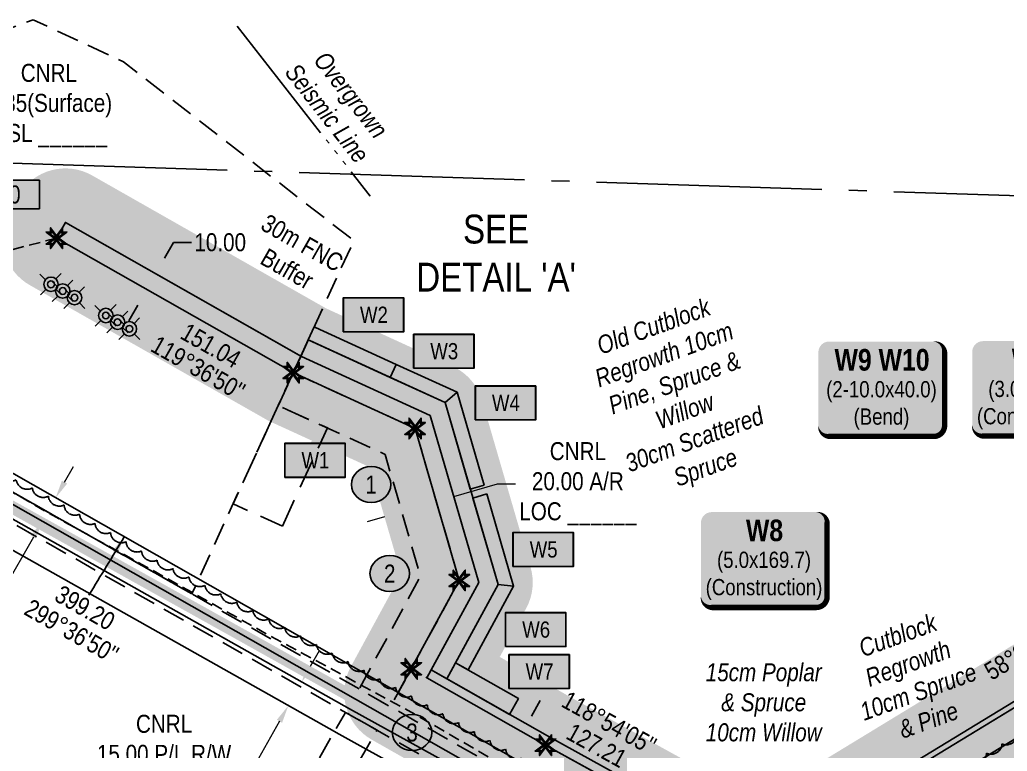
# Model space of a CAD drawing. Extents: x 351064 to 358960, y 6048061 to 6054858.
# Drawn here: x 354183 to 354730, y 6050250 to 6050656 of the extents above; entities that cross this region are included whole.
import ezdxf
from ezdxf.enums import TextEntityAlignment as Align

# ---------------------------------------------------------------- set-up
doc = ezdxf.new("R2010")
doc.units = 0
doc.header["$LTSCALE"] = 5
doc.header["$PDSIZE"] = 0.5
for name, pattern in [('0', [1, 1, 0]), ('foc-ACCESSROAD', [3.75, 2.5, -1.25]), ('foc-QUARTERLINE', [33, 25, -3, 2, -3]), ('foc-SEISMIC', [20.5, 15, -1, 0.5, -1, 0.5, -1, 0.5, -1]), ('foc-TIELINE', [1.875, 1.25, -0.625]), ('foc-TRAV', [1.875, 1.25, -0.625]), ('HIDDEN2', [4.762499999999999, 3.175, -1.5875]), ('UG_PIPE', [1.875, 1.25, -0.625])]:
    doc.linetypes.add(name, pattern=pattern)
doc.layers.get('Defpoints').update_dxf_attribs({"color": 9})
for name, color, linetype in [('AS-PIPE-UG', 44, 'UG_PIPE'), ('AS-ROADS', 254, 'Continuous'), ('AS-SEISMIC', 224, 'foc-SEISMIC'), ('C-AR', 13, 'foc-ACCESSROAD'), ('C-RW', 13, 'Continuous'), ('C-WS', 13, 'foc-ACCESSROAD'), ('C-WS-S', 8, 'Continuous'), ('CG-NOTES', 7, 'Continuous'), ('DETAIL-T', 7, 'Continuous'), ('F-AR', 190, 'foc-ACCESSROAD'), ('F-WS', 190, 'foc-ACCESSROAD'), ('L-BD', 7, 'Continuous'), ('L-BD1', 253, 'Continuous'), ('L-MON', 1, 'Continuous'), ('L-SECQ', 8, 'foc-QUARTERLINE'), ('L-TIE', 7, 'foc-TIELINE'), ('P-BUFFER-H 30m', 51, 'Continuous'), ('P-BUFFER-T', 40, 'Continuous'), ('P-ELEVATION', 7, 'Continuous'), ('P-PROPOSED', 10, 'Continuous'), ('P-PROPOSED-H', 21, 'Continuous'), ('P-TEMP-BLOCKS', 250, 'Continuous'), ('P-TEMP-BLUE', 146, 'Continuous'), ('P-TRAV', 4, 'foc-TRAV'), ('P-TXT', 4, 'Continuous'), ('T-BUSH', 110, '0'), ('T-BUSH-T', 110, 'Continuous'), ('T-EXISTING RTF', 220, 'HIDDEN2')]:
    doc.layers.add(name, color=color, linetype=linetype)
for name, color, linetype, lineweight in [('C-AR-T', 13, 'Continuous', 9), ('C-RW-T', 13, 'Continuous', 9), ('C-WS-T', 13, 'Continuous', 9)]:
    doc.layers.add(name, color=color, linetype=linetype, lineweight=lineweight)
doc.layers.add('P-EXISTINGDISPO', color=175, linetype='Continuous', plot=False)
doc.layers.add('P-TEMP-BLUE-H', color=7, linetype='Continuous', true_color=0x99e6ff)
doc.styles.add('80', font='ARIALN.TTF', dxfattribs={"height": 10})
doc.styles.add('80CG', font='ARIALN.TTF', dxfattribs={"height": 10})
doc.styles.add('80L', font='ARIALN.TTF', dxfattribs={"height": 10})
doc.styles.add('80LS', font='ARIALNI.TTF', dxfattribs={"height": 10})
doc.styles.add('BOLD', font='ARIALNB.TTF')
doc.styles.add('Legend', font='ARIALN.TTF')
doc.dimstyles.new('Compass 5 000', dxfattribs={"dimscale": 5, "dimtxt": 9, "dimasz": 2, "dimexe": 0.2, "dimexo": 0.0625, "dimgap": 0.5, "dimtad": 0, "dimtih": 1, "dimtoh": 1, "dimzin": 0, "dimdsep": 46, "dimtxsty": '80CG', "dimcen": 0.1, "dimse1": 1, "dimse2": 1, "dimclrd": 256, "dimclrt": 256, "dimaunit": 1, "dimadec": 4, "dimazin": 0, "dimtfac": 0.06, "dimtofl": 0, "dimtmove": 0, "dimatfit": 1, "dimfxl": 0.2, "dimtolj": 1, "dimtzin": 0, "dimlwd": -1, "dimarcsym": 0})

# ---------------------------------------------------------------- blocks, each defined once
blk = doc.blocks.new('*D437')
at = {"layer": 'C-RW-T', "transparency": 16777216}
for p, q in [((354343.7311472706, 6050297.509457929), (354348.6397590474, 6050306.22183593)), ((354326.5534059252, 6050267.020394499), (354311.6387912207, 6050240.548192794)), ((354311.6387912207, 6050240.548192794), (354301.6387912212, 6050240.548192794))]:
    blk.add_line(p, q, dxfattribs=at)
for points in [[(354342.2790842708, 6050298.327559892), (354345.1832102709, 6050296.691355967), (354338.8225354943, 6050288.797079928)], [(354325.1013429253, 6050267.838496462), (354328.0054689255, 6050266.202292537), (354331.4620177015, 6050275.7327725)]]:
    blk.add_solid(points, dxfattribs=at)
at = {"layer": 'Defpoints', "color": 0, "transparency": 16777216}
for p in [(354319.1072973646, 6050299.904776364), (354311.7467795713, 6050286.840468936), (354331.4620177015, 6050275.7327725)]:
    blk.add_point(p, dxfattribs=at)
at = {"layer": 'C-RW-T', "transparency": 16777216, "insert": (354262.5528430627, 6050240.548192794), "char_height": 10, "attachment_point": 5, "style": '80CG'}
blk.add_mtext('\\A1;CNRL \\P15.00 P/L R/W \\PPlan 182 1902\\PPLA 100060', dxfattribs=at)
blk = doc.blocks.new('WC2')
at = {"layer": 'L-MON'}
h = blk.add_hatch(color=255, dxfattribs=at)
h.dxf.hatch_style = 1
edge = h.paths.add_edge_path()
edge.add_arc((6.938893903907228e-17, -3.469446951953614e-14), 0.8999999999999999, 0, 360)
at = {"layer": 'L-MON', "color": 14, "flags": 128}
for points in [[(-0.6221317521915455, 0.5029434191984639), (-1.231742929986922, 1.12040031384455)], [(0.5200624085104745, 0.6078939802747209), (1.126191209577769, 1.206321004927269)], [(-1.178786742863963, -1.184577638598092), (-0.55880982246875, -0.572478455762733)], [(1.15915571353878, -1.184577638598092), (0.5567817565693918, -0.5744511080601574)]]:
    blk.add_lwpolyline(points, dxfattribs=at)
at = {"layer": 'L-MON', "color": 14}
for radius in [0.8, 0.3730220647719884]:
    blk.add_circle((6.938893903907228e-17, -3.469446951953614e-14), radius, dxfattribs=at)
blk = doc.blocks.new('*D443')
at = {"layer": 'C-AR-T', "transparency": 16777216}
for p, q in [((354423.1196868818, 6050391.673386398), (354447.3702744446, 6050398.727692978)), ((354447.3702744446, 6050398.727692978), (354457.3702744443, 6050398.727692978)), ((354384.7179602885, 6050380.502623961), (354375.1159638036, 6050377.709478154))]:
    blk.add_line(p, q, dxfattribs=at)
for points in [[(354422.6541625804, 6050393.273719145), (354423.5852111832, 6050390.07305365), (354413.5176903969, 6050388.880240589)], [(354384.2524359871, 6050382.102956709), (354385.1834845899, 6050378.902291213), (354394.3199567734, 6050383.29576977)]]:
    blk.add_solid(points, dxfattribs=at)
at = {"layer": 'Defpoints', "color": 0, "transparency": 16777216}
for p in [(354413.5176903969, 6050388.880240589), (354414.6971447954, 6050384.825630566), (354395.499411172, 6050379.241159745)]:
    blk.add_point(p, dxfattribs=at)
at = {"layer": 'C-AR-T', "transparency": 16777216, "insert": (354491.9746400653, 6050398.727692978), "char_height": 10, "attachment_point": 5, "style": '80CG'}
blk.add_mtext('\\A1;CNRL\\P20.00 A/R\\PLOC ______', dxfattribs=at)
blk = doc.blocks.new('*D448')
at = {"layer": 'C-RW-T', "transparency": 16777216}
for p, q in [((354207.3540613931, 6050399.645659644), (354212.2956764069, 6050408.339360872)), ((354190.0608248543, 6050369.221955791), (354174.0337128206, 6050341.025723753)), ((354174.0337128206, 6050341.025723753), (354164.0337128211, 6050341.025723753))]:
    blk.add_line(p, q, dxfattribs=at)
for points in [[(354205.9051111885, 6050400.469262145), (354208.8030115981, 6050398.822057141), (354202.4124463787, 6050390.951958416)], [(354188.6118746498, 6050370.045558292), (354191.5097750593, 6050368.398353288), (354195.0024398682, 6050377.915657019)]]:
    blk.add_solid(points, dxfattribs=at)
at = {"layer": 'Defpoints', "color": 0, "transparency": 16777216}
for p in [(354194.2149878941, 6050395.611502476), (354186.8049813835, 6050382.57520108), (354195.0024398682, 6050377.915657019)]:
    blk.add_point(p, dxfattribs=at)
at = {"layer": 'C-RW-T', "transparency": 16777216, "insert": (354124.9477646626, 6050341.025723752), "char_height": 10, "attachment_point": 5, "style": '80CG'}
blk.add_mtext('\\A1;CNRL \\P15.00 P/L R/W \\PPlan 062 8342 \\PPLA 050990', dxfattribs=at)
blk = doc.blocks.new('TEMP')
h = blk.add_hatch(color=255)
h.dxf.hatch_style = 1
h.paths.add_polyline_path([(-5.274161e-10, 0.2514284397220763), (-0.6656854269836912, 1.152061669657268), (-0.6656854269836914, 0.6656854303339061), (-1.152061663105632, 0.6656854303339061), (-0.2514284404497629, 5.273253e-10), (-1.152061661774314, -0.665685419564579), (-0.6656854224511335, -0.6656854195645793), (-0.6656854224511335, -1.152061655686338), (-5.273251e-10, -0.2514284436956587), (0.6656854183820542, -1.152061663420681), (0.6656854183820542, -0.6656854208922597), (1.152061656810019, -0.6656854053035205), (0.2514284429676993, 5.273253e-10), (1.152061671303363, 0.6656854258011663), (0.6656854287749412, 0.6656854258011663), (0.6656854131859291, 1.15206166422904)])
h.paths.add_polyline_path([(0.5656854229146121, 0.8485281473411305), (0.5656854319800914, 0.5656854258011663), (0.8485281444547581, 0.5656854258011663), (0.0831890339399251, 0), (0.8485281399220186, -0.5656854150320215), (0.5656854183820542, -0.5656854240973189), (0.5656854183820542, -0.8485281365719859), (0, -0.08318903609469999), (-0.5656854224511337, -0.8485281320390644), (-0.5656854224511337, -0.5656854195645792), (-0.8485281349258001, -0.5656854195645794), (-0.0831890328488955, 0), (-0.8485281394583584, 0.5656854303339058), (-0.5656854269836913, 0.5656854303339061), (-0.5656854269836913, 0.8485281428085727), (0, 0.0831890306941206)], flags=16)
h = blk.add_hatch(color=1)
h.dxf.hatch_style = 1
h.paths.add_polyline_path([(0, 0.0831890306941205), (-0.5656854269836911, 0.8485281428085727), (-0.5656854269836912, 0.5656854303339061), (-0.8485281394583578, 0.5656854303339061), (-0.0831890328488953, -1e-16), (-0.8485281349258001, -0.5656854195645793), (-0.5656854224511337, -0.5656854195645793), (-0.5656854224511337, -0.848528132039064), (0, -0.08318903609469999), (0.5656854183820542, -0.8485281365719856), (0.5656854183820542, -0.5656854240973191), (0.8485281399220184, -0.5656854150320213), (0.0831890339399251, -1e-16), (0.8485281444547581, 0.5656854258011663), (0.5656854319800914, 0.5656854258011663), (0.5656854229146121, 0.8485281473411308)])
at = {"color": 1}
for p, q in [((-0.0831890328488953, 0), (0.0831890339399252, 0)), ((0, 0.0831890306941205), (0, -0.08318903609469999))]:
    blk.add_line(p, q, dxfattribs=at)
at = {"color": 255, "flags": 128}
blk.add_lwpolyline([(-0.251428440449763, 5.27325e-10), (-1.152061663105632, 0.6656854303339061), (-0.6656854269836914, 0.6656854303339061), (-0.6656854269836914, 1.152061669657268), (-5.274159999999999e-10, 0.2514284397220763), (0.6656854131859291, 1.15206166422904), (0.6656854287749412, 0.6656854258011663), (1.152061671303363, 0.6656854258011663), (0.2514284429676991, 5.27325e-10), (1.152061656810019, -0.6656854053035204), (0.6656854183820542, -0.6656854208922596), (0.6656854183820542, -1.152061663420681), (-5.27325e-10, -0.2514284436956586), (-0.6656854224511335, -1.152061655686338), (-0.6656854224511335, -0.6656854195645793), (-1.152061661774314, -0.6656854195645793)], close=True, dxfattribs=at)
at = {"color": 1, "flags": 128}
blk.add_lwpolyline([(-0.0831890328488953, 0), (-0.8485281394583578, 0.5656854303339061), (-0.5656854269836913, 0.5656854303339061), (-0.5656854269836913, 0.8485281428085727), (0, 0.0831890306941205), (0.5656854229146121, 0.8485281473411305), (0.5656854319800914, 0.5656854258011663), (0.8485281444547581, 0.5656854258011663), (0.0831890339399252, 0), (0.8485281399220184, -0.5656854150320214), (0.5656854183820542, -0.5656854240973189), (0.5656854183820542, -0.8485281365719856), (0, -0.08318903609469999), (-0.5656854224511335, -0.848528132039064), (-0.5656854224511335, -0.5656854195645792), (-0.8485281349258001, -0.5656854195645792)], close=True, dxfattribs=at)
blk = doc.blocks.new('*U451')
at = {"true_color": 0x99e6ff}
h = blk.add_hatch(color=141, dxfattribs=at)
edge = h.paths.add_edge_path()
edge.add_line((-28.99999999999999, -34.14543087687343), (28.99999999999999, -34.14543087687343))
edge.add_arc((28.99999999999998, -28.14543087687344), 5.999999999999996, 270, 360.0000000000001)
edge.add_line((34.99999999999998, -28.14543087687343), (34.99999999999999, 12.5))
edge.add_arc((28.99999999999999, 12.5), 6, 0, 90)
edge.add_line((28.99999999999999, 18.5), (-28.99999999999999, 18.5))
edge.add_arc((-28.99999999999999, 12.5), 6, 90, 180)
edge.add_line((-34.99999999999999, 12.5), (-34.99999999999999, -28.14543087687343))
edge.add_arc((-28.99999999999999, -28.14543087687343), 6.000000000000004, 180, 270)
at = {"color": 250, "flags": 128}
blk.add_lwpolyline([(-28.99999999999999, -34.14543087687343, 3, 3, 0), (28.99999999999999, -34.14543087687343, 3, 3, 0.414213562373095), (34.99999999999998, -28.14543087687343, 3, 3, 0), (34.99999999999999, 12.5, 3, 0, 0.414213562373095), (28.99999999999999, 18.5, 0, 0, 0), (-28.99999999999999, 18.5, 0, 0, 0.414213562373095), (-34.99999999999999, 12.5, 0, 0, 0), (-34.99999999999999, -28.14543087687343, 0, 3, 0.414213562373095)], format="xyseb", close=True, dxfattribs=at)
at = {"flags": 128}
blk.add_lwpolyline([(-29.5883054927623, -22.2900907135329, 0, 7.5, 0), (-3.398394867633905e-15, 0, 0, 0, 0)], format="xyseb", dxfattribs=at)
at = {"color": 250}
for tag, p, height, style in [('TEMP_AREA_W1_001', (-9.212824010914055, 2.244292974654144), 12, 'BOLD'), ('ENTER_TEXT_001', (-30.65893587994544, -12.47010782646594), 9, '80')]:
    blk.add_attdef(tag, p, '', height=height, dxfattribs=dict(at, style=style))
blk = doc.blocks.new('Temp_Area5')
at = {"true_color": 0x99e6ff}
h = blk.add_hatch(color=141, dxfattribs=at)
h.dxf.hatch_style = 1
h.paths.add_polyline_path([(-16.82711371331243, -9.436567862801894), (16.33187767662457, -9.436567862801894), (16.33187767662457, 9.053714016554295), (-16.82711371331243, 9.053714016554295)])
at = {"color": 250}
for points in [[(-17.02711371331247, -9.636567862801712), (16.53187767662462, -9.636567862801712), (16.53187767662462, 9.253714016554113), (-17.02711371331247, 9.253714016554113)], [(-16.92711371331245, -9.536567862801803), (16.43187767662459, -9.536567862801803), (16.43187767662459, 9.153714016554204), (-16.92711371331245, 9.153714016554204)]]:
    blk.add_lwpolyline(points, close=True, dxfattribs=at)
at = {"color": 250, "style": '80L'}
blk.add_attdef('TEMPORARY', text='', height=9, dxfattribs=at).set_placement((0.001048257894581184, -0.1484938545327168), align=Align.MIDDLE_CENTER)
blk = doc.blocks.new('*D461')
at = {"layer": 'Defpoints', "color": 0, "transparency": 16777216}
for p in [(354367.539792798, 6050314.339088786), (354360.1299471301, 6050301.303240411), (354461.2514649942, 6050261.071437289)]:
    blk.add_point(p, dxfattribs=at)
at = {"layer": 'P-TXT', "transparency": 16777216}
for p, q in [((354466.1931287297, 6050269.765110823), (354471.1347924648, 6050278.458784358)), ((354448.8999555907, 6050239.341915378), (354434.2472641836, 6050213.564014995)), ((354434.2472641836, 6050213.564014995), (354424.2472641831, 6050213.564014995))]:
    blk.add_line(p, q, dxfattribs=at)
for points in [[(354464.7441831408, 6050270.588721446), (354467.6420743186, 6050268.941500201), (354461.2514649942, 6050261.071437289)], [(354447.4510100018, 6050240.165526001), (354450.3489011796, 6050238.518304756), (354453.8416193263, 6050248.035588913)]]:
    blk.add_solid(points, dxfattribs=at)
at = {"layer": 'P-TXT', "transparency": 16777216, "insert": (354408.309337853, 6050213.564014995), "char_height": 10, "attachment_point": 5, "style": '80CG'}
blk.add_mtext('\\A1;15.00', dxfattribs=at)
blk = doc.blocks.new('*D525')
at = {"layer": 'Defpoints', "color": 0, "transparency": 16777216}
for p in [(354257.8541304586, 6050515.25443866), (354259.2629579473, 6050514.453659343), (354254.3230324043, 6050505.762746949)]:
    blk.add_point(p, dxfattribs=at)
at = {"layer": 'P-TXT', "transparency": 16777216}
for p, q in [((354262.7956666457, 6050523.948184694), (354267.7372028334, 6050532.641930728)), ((354267.7372028334, 6050532.641930728), (354277.7372028329, 6050532.641930728)), ((354247.9726687279, 6050497.869780232), (354243.0311325402, 6050489.176034198))]:
    blk.add_line(p, q, dxfattribs=at)
for points in [[(354261.3467089734, 6050524.771774059), (354264.2446243181, 6050523.12459533), (354257.8541304586, 6050515.25443866)], [(354246.5237110555, 6050498.693369597), (354249.4216264002, 6050497.046190868), (354252.9142049155, 6050506.563526266)]]:
    blk.add_solid(points, dxfattribs=at)
at = {"layer": 'P-TXT', "transparency": 16777216, "insert": (354293.6751291635, 6050532.641930729), "char_height": 10, "attachment_point": 5, "style": '80CG'}
blk.add_mtext('\\A1;10.00', dxfattribs=at)
blk = doc.blocks.new('*U543')
h = blk.add_hatch(color=111)
h.dxf.hatch_style = 1
h.paths.add_polyline_path([(-26.5, 8), (26.50000000000001, 7.999999999999999), (26.50000000000001, -8.000000000000004), (-26.5, -8)])
for p, q in [((-26.5, -8), (-26.5, 8)), ((-26.5, 8), (26.50000000000001, 7.999999999999999)), ((26.50000000000001, -8.000000000000004), (26.50000000000001, 7.999999999999999)), ((-26.5, -8), (26.50000000000001, -8.000000000000004))]:
    blk.add_line(p, q)
at = {"layer": 'P-ELEVATION', "color": 7, "flags": 128}
blk.add_lwpolyline([(0, 0, 10, 0, 0), (38.47550192620111, -19.88368608538258, 0, 0, 0)], format="xyseb", dxfattribs=at)
at = {"layer": 'P-ELEVATION', "style": 'Legend'}
blk.add_attdef('STATION', text='', height=10, dxfattribs=at).set_placement((0, 0), align=Align.MIDDLE_CENTER)
blk = doc.blocks.new('*U569')
at = {"layer": 'P-ELEVATION'}
h = blk.add_hatch(color=111, dxfattribs=at)
h.dxf.hatch_style = 1
edge = h.paths.add_edge_path()
edge.add_ellipse((0, 0), major_axis=(-10.94338366431845, 0), ratio=0.9137941524069553, start_angle=0, end_angle=360)
at = {"layer": 'P-ELEVATION', "color": 7, "flags": 128}
blk.add_lwpolyline([(0, 0, 5, 0, 0), (20.37206179331429, 25.88091763938866, 0, 0, 0)], format="xyseb", dxfattribs=at)
at = {"layer": 'P-ELEVATION', "color": 7}
blk.add_ellipse((0, 0), major_axis=(-10.94338366431845, 0), ratio=0.9137941524069553, dxfattribs=at)
at = {"layer": 'P-ELEVATION', "style": '80'}
blk.add_attdef('BEND', text='', height=10, dxfattribs=at).set_placement((0, 0), align=Align.MIDDLE_CENTER)
blk = doc.blocks.new('*U568')
at = {"layer": 'P-ELEVATION'}
h = blk.add_hatch(color=111, dxfattribs=at)
h.dxf.hatch_style = 1
edge = h.paths.add_edge_path()
edge.add_ellipse((0, 0), major_axis=(-10.94338366431845, 0), ratio=0.9137941524069553, start_angle=0, end_angle=360)
at = {"layer": 'P-ELEVATION', "color": 7, "flags": 128}
blk.add_lwpolyline([(0, 0, 5, 0, 0), (34.00159910772368, -3.547560704023624, 0, 0, 0)], format="xyseb", dxfattribs=at)
at = {"layer": 'P-ELEVATION', "color": 7}
blk.add_ellipse((0, 0), major_axis=(-10.94338366431845, 0), ratio=0.9137941524069553, dxfattribs=at)
at = {"layer": 'P-ELEVATION', "style": '80'}
blk.add_attdef('BEND', text='', height=10, dxfattribs=at).set_placement((0, 0), align=Align.MIDDLE_CENTER)
blk = doc.blocks.new('*U567')
at = {"layer": 'P-ELEVATION'}
h = blk.add_hatch(color=111, dxfattribs=at)
h.dxf.hatch_style = 1
edge = h.paths.add_edge_path()
edge.add_ellipse((0, 0), major_axis=(-10.94338366431845, 0), ratio=0.9137941524069553, start_angle=0, end_angle=360)
at = {"layer": 'P-ELEVATION', "color": 7, "flags": 128}
blk.add_lwpolyline([(0, 0, 5, 0, 0), (0.3243820609352507, 26.26604559171102, 0, 0, 0)], format="xyseb", dxfattribs=at)
at = {"layer": 'P-ELEVATION', "color": 7}
blk.add_ellipse((0, 0), major_axis=(-10.94338366431845, 0), ratio=0.9137941524069553, dxfattribs=at)
at = {"layer": 'P-ELEVATION', "style": '80'}
blk.add_attdef('BEND', text='', height=10, dxfattribs=at).set_placement((0, 0), align=Align.MIDDLE_CENTER)
blk = doc.blocks.new('*U533')
at = {"true_color": 0x99e6ff}
h = blk.add_hatch(color=141, dxfattribs=at)
edge = h.paths.add_edge_path()
edge.add_line((-28.99999999999998, -34.42587839346379), (28.99999999999998, -34.42587839346379))
edge.add_arc((28.99999999999997, -28.42587839346379), 6, 270, 360)
edge.add_line((34.99999999999997, -28.42587839346379), (34.99999999999998, 12.5))
edge.add_arc((28.99999999999998, 12.5), 6, 0, 90)
edge.add_line((28.99999999999998, 18.5), (-28.99999999999998, 18.5))
edge.add_arc((-28.99999999999998, 12.5), 6, 90, 180)
edge.add_line((-34.99999999999998, 12.5), (-34.99999999999999, -28.42587839346379))
edge.add_arc((-28.99999999999999, -28.42587839346379), 6, 180, 270)
at = {"color": 250, "flags": 128}
blk.add_lwpolyline([(-28.99999999999998, -34.42587839346379, 3, 3, 0), (28.99999999999998, -34.42587839346379, 3, 3, 0.414213562373095), (34.99999999999997, -28.42587839346379, 3, 3, 0), (34.99999999999998, 12.5, 3, 0, 0.414213562373095), (28.99999999999998, 18.5, 0, 0, 0), (-28.99999999999998, 18.5, 0, 0, 0.414213562373095), (-34.99999999999998, 12.5, 0, 0, 0), (-34.99999999999999, -28.42587839346379, 0, 3, 0.414213562373095)], format="xyseb", close=True, dxfattribs=at)
at = {"flags": 128}
blk.add_lwpolyline([(24.09733082989204, -20.71694231766674, 0, 7.499999999999997, 0), (-3.398394867633905e-15, 3.944304526105059e-31, 0, 0, 0)], format="xyseb", dxfattribs=at)
at = {"color": 250}
for tag, p, height, style in [('TEMP_AREA_W1_001', (-9.212824010914055, 2.244292974654144), 12, 'BOLD'), ('ENTER_TEXT_001', (-30.65893587994544, -12.47010782646594), 9, '80')]:
    blk.add_attdef(tag, p, '', height=height, dxfattribs=dict(at, style=style))

msp = doc.modelspace()

# ---------------------------------------------------------------- hatches: boundary and pattern name
at = {"layer": 'P-BUFFER-H 30m'}
h = msp.add_hatch(color=256, dxfattribs=at)
h.dxf.hatch_style = 1
edge = h.paths.add_edge_path()
edge.add_line((354366.0784674435, 6050297.259730619), (354393.9907979781, 6050348.637061934))
edge.add_line((354393.9907979781, 6050348.637061934), (354376.7587885985, 6050407.875535362))
edge.add_line((354376.7587885985, 6050407.875535362), (354321.6844185235, 6050433.109289045))
edge.add_arc((354334.1764402683, 6050460.373969426), 29.99022179975869, 240.3860455423326, 245.3838860481364, ccw=False)
edge.add_line((354319.3566636466, 6050434.301232238), (354188.0856694842, 6050508.915830519))
edge.add_arc((354202.9054461118, 6050534.988567704), 29.99022180018702, 150.3860455290053, 240.386045530027, ccw=False)
edge.add_line((354176.8327089266, 6050549.808344333), (354181.7726344693, 6050558.499256727))
edge.add_arc((354207.8453716546, 6050543.679480099), 29.99022180047465, 60.3860455313897, 150.3860455290603, ccw=False)
edge.add_line((354222.6651482819, 6050569.752217285), (354352.4189850985, 6050495.999973149))
edge.add_line((354352.4189850985, 6050495.999973149), (354422.5369116315, 6050463.873623191))
edge.add_arc((354410.0448898815, 6050436.608942812), 29.9902217993765, 16.21930099486309, 65.38388603691533, ccw=False)
edge.add_line((354438.8414903149, 6050444.985649031), (354465.7788126495, 6050352.383224189))
edge.add_arc((354436.9822122158, 6050344.00651797), 29.99022180021363, -28.51439502806369, 16.219300996416223, ccw=False)
edge.add_line((354463.3345362363, 6050329.68979969), (354448.6792766541, 6050302.714333558))
edge.add_line((354448.6792766541, 6050302.714333558), (354488.7062264596, 6050279.962187931))
edge.add_line((354488.7062264596, 6050279.962187931), (354591.7150268982, 6050223.094007874))
edge.add_line((354591.7150268982, 6050223.094007874), (354953.3599339997, 6050443.304880449))
edge.add_arc((354968.9573506859, 6050417.689767796), 29.99022179825414, 115.94614873197861, 121.3378463431929, ccw=False)
edge.add_line((354955.8358431152, 6050444.657145172), (354992.2438965922, 6050462.372199279))
edge.add_line((354992.2438965922, 6050462.372199279), (355014.3509977455, 6050475.797816345))
edge.add_line((355014.3509977455, 6050475.797816345), (354989.6691888587, 6050525.979319138))
edge.add_arc((355016.5804076283, 6050539.215621791), 29.99022179977544, 117.891699999877, 206.1902999987589, ccw=False)
edge.add_line((355002.5509283378, 6050565.721981677), (355078.9353084548, 6050606.151262935))
edge.add_arc((355092.9647877456, 6050579.644903049), 29.9902217996899, 27.891700001357094, 117.89170000027019, ccw=False)
edge.add_line((355119.4711476318, 6050593.67438234), (355124.1476407295, 6050584.838929043))
edge.add_arc((355097.6412808437, 6050570.809449751), 29.99022179988341, -62.108300001990415, 27.891700003345818, ccw=False)
edge.add_line((355111.6707601331, 6050544.303089865), (355074.0136713164, 6050524.371671521))
edge.add_line((355074.0136713164, 6050524.371671521), (355099.7968287008, 6050471.950976172))
edge.add_arc((355072.885609931, 6050458.714673518), 29.99022180023872, -58.729738381030415, 26.190300000306422, ccw=False)
edge.add_line((355088.4528008027, 6050433.081180351), (355029.3741256183, 6050397.202768968))
edge.add_arc((355013.8069347504, 6050422.836262138), 29.99022179931337, 295.94614872792164, 301.2702616108492, ccw=False)
edge.add_line((355026.9284423197, 6050395.868884759), (354990.5442986268, 6050378.165464425))
edge.add_line((354990.5442986268, 6050378.165464425), (354618.6228891142, 6050151.697079251))
edge.add_arc((354603.0254724261, 6050177.312191905), 29.99022180004861, 270.0459658272772, 301.3378463454019, ccw=False)
edge.add_line((354603.0495322298, 6050147.321979756), (354581.6200598025, 6050147.304787851))
edge.add_arc((354581.5960000009, 6050177.295), 29.99022180003485, 241.09818087926982, 270.04596582327383, ccw=False)
edge.add_line((354567.1014205434, 6050151.040084842), (354452.3064205434, 6050214.415084861))
edge.add_arc((354466.8010000393, 6050240.670000026), 29.99022182431885, 240.38552595825, 241.0981808210357, ccw=False)
edge.add_line((354451.9809869666, 6050214.59739721), (354377.6107784309, 6050256.870409529))
edge.add_arc((354392.4307914642, 6050282.943012339), 29.99022179998624, 151.4856049720956, 240.3855260184256, ccw=False)
at = {"layer": 'P-PROPOSED-H'}
h = msp.add_hatch(color=256, dxfattribs=at)
h.dxf.hatch_style = 1
h.paths.add_polyline_path([(354392.4307914643, 6050282.943012339), (354426.2343586564, 6050345.164153963), (354401.7233645606, 6050429.425590949), (354334.1764402741, 6050460.373969424), (354202.9054461117, 6050534.988567704), (354207.8453716544, 6050543.6794801), (354338.7370764803, 6050469.280470354), (354410.0448898812, 6050436.608942812), (354436.9822122158, 6050344.006517971), (354408.2825885818, 6050291.18004151), (354474.048289728, 6050253.7974576), (354585.4937494534, 6050192.271641911), (354598.8052524698, 6050192.298742142), (354968.9573506866, 6050417.689767795), (355006.6192553615, 6050436.014907848), (355053.3740725355, 6050464.409054461), (355016.5804076284, 6050539.215621791), (355092.9647877454, 6050579.644903048), (355097.641280843, 6050570.809449752), (355034.2534798963, 6050537.259092614), (355072.885609931, 6050458.714673519), (355013.8069347466, 6050422.836262137), (354976.153, 6050404.515000005), (354603.0254724273, 6050177.312191905), (354581.596, 6050177.295), (354466.801, 6050240.67000002)])
at = {"layer": 'P-TEMP-BLUE-H'}
h = msp.add_hatch(color=256, dxfattribs=at)
h.dxf.hatch_style = 1
h.paths.add_polyline_path([(354387.9302704372, 6050457.695468964), (354342.5050301697, 6050478.550159377), (354345.8491713892, 6050485.848363131), (354346.5339988166, 6050485.459106361), (354391.2614762375, 6050464.966050399)])
h = msp.add_hatch(color=256, dxfattribs=at)
h.dxf.hatch_style = 1
h.paths.add_polyline_path([(354410.6691484293, 6050295.572905652), (354436.9822122158, 6050344.006517971), (354410.0448898812, 6050436.608942812), (354338.7370764803, 6050469.280470354), (354338.3566167984, 6050469.496724117), (354342.5050301697, 6050478.550159377), (354343.2977126865, 6050478.186971286), (354418.3664152019, 6050443.792294675), (354447.7300657753, 6050342.848881979), (354419.3615914254, 6050290.631941382)])
h = msp.add_hatch(color=256, dxfattribs=at)
h.dxf.hatch_style = 1
h.paths.add_polyline_path([(354391.2614762375, 6050464.966050399), (354425.0236354581, 6050449.538976164), (354418.3664152019, 6050443.792294675), (354387.9302704372, 6050457.695468964)])
h = msp.add_hatch(color=256, dxfattribs=at)
h.dxf.hatch_style = 1
h.paths.add_polyline_path([(354440.0066856818, 6050398.031748942), (354425.0236354581, 6050449.538976164), (354418.3664152017, 6050443.792294675), (354432.3275922328, 6050395.797960619)])
h = msp.add_hatch(color=256, dxfattribs=at)
h.dxf.hatch_style = 1
h.paths.add_polyline_path([(354625.6903658304, 6050212.180741613), (354954.1847979404, 6050412.2052818), (354955.7885322655, 6050409.671081679), (354627.2501074992, 6050209.619230347)])
h = msp.add_hatch(color=256, dxfattribs=at)
h.dxf.hatch_style = 1
h.paths.add_polyline_path([(354441.4479821932, 6050393.07700436), (354456.3283486229, 6050341.922773186), (354447.7300657753, 6050342.848881979), (354433.7688887442, 6050390.843216036)])
h = msp.add_hatch(color=256, dxfattribs=at)
h.dxf.hatch_style = 1
h.paths.add_polyline_path([(354424.1347111201, 6050299.417669668), (354447.7300657753, 6050342.848881979), (354456.3283486221, 6050341.922773186), (354431.0886655166, 6050295.464898251)])
h = msp.add_hatch(color=256, dxfattribs=at)
h.dxf.hatch_style = 1
h.paths.add_polyline_path([(354454.1249510997, 6050270.871729182), (354459.0650041495, 6050279.5625691), (354424.1347111201, 6050299.417669668), (354419.3615914253, 6050290.631941382)])
h = msp.add_hatch(color=256, dxfattribs=at)
h.dxf.hatch_style = 1
h.paths.add_polyline_path([(354410.6691484293, 6050295.572905652), (354476.4912791833, 6050258.158245986), (354558.7122905999, 6050212.766403137), (354556.2956005493, 6050208.391095607), (354474.048289728, 6050253.7974576), (354408.2825885819, 6050291.18004151)])

# ---------------------------------------------------------------- linework, layer by layer
at = {"layer": 'AS-PIPE-UG', "flags": 128}
msp.add_lwpolyline([(354092.9489999994, 6050442.316000009), (354157.2779999994, 6050406.569000009), (354196.629, 6050383.517), (354252.629, 6050352.691), (354321.91, 6050314.057), (354397.968, 6050273.003), (354458.205, 6050238.12), (354513.593, 6050205.91), (354561.103, 6050179.173), (354590.763, 6050163.081), (354599.329, 6050162.086000009), (354605.3609999994, 6050161.814), (354610.359, 6050163.25), (354616.799, 6050166.575000009), (355068.689, 6050437.083000035), (355092.502, 6050452.114000042), (355101.3089999978, 6050457.607000035), (355108.1199999974, 6050462.037000035), (355108.619, 6050466.353000036), (355106.9959999978, 6050470.816000006), (355105.5969999978, 6050478.010000006), (355102.3749999978, 6050492.906000036), (355098.257, 6050506.650000042), (355093.874, 6050523.220000035), (355090.8599999978, 6050534.539), (355089.502, 6050539.047000042), (355088.4929999978, 6050541.994000006), (355087.8689999978, 6050545.345000042), (355092.0239999978, 6050548.439000007)], dxfattribs=at)
at = {"layer": 'AS-ROADS', "const_width": 6.997718420000016, "flags": 128}
msp.add_lwpolyline([(354031.3749999987, 6050469.946), (354087.3229999994, 6050436.997), (354134.121, 6050410.32300002), (354209.966, 6050368.154000009), (354306.074, 6050314.584), (354399.312, 6050262.421000009), (354473.729, 6050220.356), (354651.3615757732, 6050120.849973085)], dxfattribs=at)
at = {"layer": 'AS-SEISMIC', "flags": 128}
msp.add_lwpolyline([(354303.1243040246, 6050652.520037667), (354376.904, 6050558.326000021)], dxfattribs=at)
at = {"layer": 'C-AR', "flags": 128}
msp.add_lwpolyline([(354334.1764402741, 6050460.373969424), (354401.7233645606, 6050429.425590949), (354426.2343586564, 6050345.164153963), (354388.1349841962, 6050275.035857722), (354370.7500446964, 6050284.917687775), (354404.7386515375, 6050347.47942593), (354385.0803139187, 6050415.058887226), (354325.8478503784, 6050442.197779486)], close=True, dxfattribs=at)
at = {"layer": 'C-RW', "flags": 128}
for points in [[(354568.4839753731, 6050144.576641137), (354984.7644381747, 6050398.181301367), (355079.548309776, 6050455.743437415), (355089.6778005169, 6050461.895065469), (355089.4311467186, 6050473.744234322), (355087.9876928034, 6050543.087294461), (355120.2438490474, 6050560.159703252), (355117.438, 6050565.461), (355081.914, 6050546.659), (355083.365, 6050475.252), (355075.063, 6050460.037), (354981.651, 6050403.308000006), (354976.153, 6050404.515000005), (354573.1636237548, 6050159.128875557), (354365.3398607021, 6050273.861563616), (354094.2680260786, 6050426.624890164), (354014.1104306761, 6050471.750972345), (354007.8262803852, 6050475.288661947), (353984.5076982611, 6050489.781345625), (353906.05674192, 6050538.537935411)], [(353906.3313314321, 6050547.097989496), (354020.9751553418, 6050476.82980305), (354112.4485610718, 6050424.840376006), (354459.3909934827, 6050227.633698596), (354577.7347171793, 6050162.265561729), (354626.5042337701, 6050162.364849198), (354992.5659604896, 6050385.375458932), (355104.8495566149, 6050453.565140349), (355103.1719248117, 6050534.158030619), (355127.2584716658, 6050546.906461368), (355120.2438490474, 6050560.159703252), (355087.9876928034, 6050543.087294461), (355089.6778005169, 6050461.895065469), (354984.7644381747, 6050398.181301367), (354622.2822377207, 6050177.351395805), (354581.586453077, 6050177.268545264), (354466.8010000004, 6050240.670000021), (354119.858, 6050437.877), (354028.6, 6050489.744), (353906.8846300313, 6050564.346521256)], [(353905.501255598, 6050521.22120357), (353983.9517222334, 6050472.465445566), (354000.1841676125, 6050462.37767566), (354013.5681984291, 6050454.842730062), (354086.9105360896, 6050413.553702506), (354357.0749809931, 6050261.301768801), (354358.0328975277, 6050260.76170782), (354374.5811229037, 6050251.62492827), (354568.4839753731, 6050144.576641137)]]:
    msp.add_lwpolyline(points, dxfattribs=at)
at = {"layer": 'C-WS', "flags": 128}
msp.add_lwpolyline([(354151.135150821, 6050641.570870635), (354189.945150821, 6050656.110870651), (354240.045150821, 6050632.75087065), (354367.7322847149, 6050533.605742169), (354277.9500856748, 6050337.666414582), (354115.4123366431, 6050430.055025592), (354068.9580769247, 6050456.457566632)], close=True, dxfattribs=at)
at = {"layer": 'F-AR', "flags": 128}
for points in [[(355476.0523324559, 6049649.611207088), (355333.003471719, 6049733.74534221), (355192.3206774797, 6049816.499086723), (355182.020723652, 6049822.425362942), (355079.1068518014, 6049881.561065926), (354893.1229829633, 6049991.402306294), (354882.5285726831, 6049997.65931758), (354796.0296857163, 6050046.762588935), (354620.1572846064, 6050146.602094037), (354601.6605614495, 6050157.055445265), (354600.4118193976, 6050157.731246979), (354596.1560061842, 6050159.877617576), (354594.6510977516, 6050160.636330653), (354586.0023452768, 6050164.997470785), (354576.9424878901, 6050169.565873739), (354462.3549960901, 6050232.848219158), (354115.4123366431, 6050430.055025592), (354024.0250932052, 6050481.99548183), (353906.5526508723, 6050553.99740221)], [(353905.9993522732, 6050536.748870439), (354016.400248547, 6050469.081284881), (354108.002897715, 6050417.018401598), (354454.944989572, 6050219.811917773), (354569.9397282568, 6050156.303641293), (354581.3254928053, 6050150.56235624), (354594.5873926155, 6050143.874446781), (354795.4886894125, 6050029.827024649), (354875.0139011341, 6049984.682496611), (354892.5770036538, 6049974.309808396), (355071.5581640503, 6049868.604351909), (355184.7837608915, 6049803.535312079), (355301.7008209722, 6049734.760261161), (355444.7480085393, 6049650.626353049)]]:
    msp.add_lwpolyline(points, dxfattribs=at)
at = {"layer": 'F-WS', "flags": 128}
msp.add_lwpolyline([(354374.581510463, 6050251.624314969), (354332.5568933805, 6050178.97022567), (354392.5327738849, 6050177.290654086), (354389.1738743917, 6050057.33716864), (354269.2215655159, 6050060.697057753), (354272.5806253548, 6050180.649200304), (354309.8204829865, 6050179.606840863), (354357.0745417456, 6050261.302583991), (354363.2293255951, 6050271.944316875), (354380.6180368707, 6050262.060342895), (354374.581510463, 6050251.624314969)], close=True, dxfattribs=at)
at = {"layer": 'L-MON', "flags": 128}
msp.add_lwpolyline([(354392.4307914643, 6050282.943012339), (354375.045851961, 6050292.824842384)], dxfattribs=at)
at = {"layer": 'L-SECQ', "flags": 128}
msp.add_lwpolyline([(354007.5895667691, 6050582.090962256), (354776.6782400336, 6050557.143125246)], dxfattribs=at)
at = {"layer": 'L-TIE', "flags": 128}
msp.add_lwpolyline([(354202.9054461117, 6050534.988567704), (354028.5921236246, 6050489.736656993)], dxfattribs=at)
at = {"layer": 'P-EXISTINGDISPO', "flags": 128}
msp.add_lwpolyline([(354207.8453716544, 6050543.6794801), (354338.3566167984, 6050469.496724117), (354334.1764402741, 6050460.373969424), (354202.9054461117, 6050534.988567704)], close=True, dxfattribs=at)
at = {"layer": 'P-PROPOSED', "flags": 128}
msp.add_lwpolyline([(354976.153, 6050404.515000005), (354603.0254724273, 6050177.312191905), (354581.596, 6050177.295), (354466.801, 6050240.67000002), (354392.4307914643, 6050282.943012339), (354426.2343586564, 6050345.164153963), (354401.7233645606, 6050429.425590949), (354334.1764402741, 6050460.373969424), (354202.9054461117, 6050534.988567704), (354207.8453716544, 6050543.6794801), (354338.7370764803, 6050469.280470354), (354410.0448898812, 6050436.608942812), (354436.9822122158, 6050344.006517971), (354408.2825885818, 6050291.18004151), (354474.048289728, 6050253.7974576), (354585.4937494534, 6050192.271641911), (354598.8052524698, 6050192.298742142), (354968.9573506866, 6050417.689767795)], dxfattribs=at)
at = {"layer": 'P-TEMP-BLOCKS', "flags": 128}
msp.add_lwpolyline([(354364.7574560414, 6050454.488162945, 0, 4.998370300000002, 0), (354344.1125331547, 6050417.295867433, 0, 0, 0)], format="xyseb", dxfattribs=at)
at = {"layer": 'P-TEMP-BLUE', "flags": 128}
for points in [[(354387.9302704372, 6050457.695468964), (354342.5050301697, 6050478.550159377), (354342.5050301697, 6050478.550159377), (354345.8491713892, 6050485.848363131), (354346.5339988166, 6050485.459106361), (354391.2614762375, 6050464.966050399)], [(354410.6691484293, 6050295.572905652), (354436.9822122158, 6050344.006517971), (354410.0448898812, 6050436.608942812), (354338.7370764803, 6050469.280470354), (354338.3566167984, 6050469.496724117), (354342.5050301697, 6050478.550159377), (354343.2977126865, 6050478.186971286), (354418.3664152019, 6050443.792294675), (354447.7300657753, 6050342.848881979), (354419.3615914254, 6050290.631941382)], [(354391.2614762375, 6050464.966050399), (354425.0236354581, 6050449.538976164), (354418.3664152019, 6050443.792294675), (354387.9302704372, 6050457.695468964)], [(354440.0066856818, 6050398.031748942), (354425.0236354581, 6050449.538976164), (354418.3664152017, 6050443.792294675), (354432.3275922328, 6050395.797960619)], [(354441.4479821932, 6050393.07700436), (354456.3283486229, 6050341.922773186), (354447.7300657753, 6050342.848881979), (354433.7688887442, 6050390.843216036)], [(354424.1347111201, 6050299.417669668), (354447.7300657753, 6050342.848881979), (354456.3283486221, 6050341.922773186), (354431.0886655166, 6050295.464898251)], [(354454.1249510997, 6050270.871729182), (354459.0650041495, 6050279.5625691), (354424.1347111201, 6050299.417669668), (354419.3615914253, 6050290.631941382)], [(354410.6691484293, 6050295.572905652), (354476.4912791833, 6050258.158245986), (354558.7122905999, 6050212.766403137), (354556.2956005493, 6050208.391095607), (354474.048289728, 6050253.7974576), (354408.2825885819, 6050291.18004151)]]:
    msp.add_lwpolyline(points, close=True, dxfattribs=at)
msp.add_lwpolyline([(354625.6903658304, 6050212.180741613), (354954.1847979404, 6050412.2052818), (354955.7885322655, 6050409.671081679), (354627.2501074992, 6050209.619230347), (354625.6903658304, 6050212.180741613)], dxfattribs=at)
at = {"layer": 'P-TRAV', "flags": 128}
msp.add_lwpolyline([(354399.590145586, 6050296.12100578), (354408.2825885819, 6050291.18004151)], dxfattribs=at)
at = {"layer": 'T-BUSH', "flags": 128}
msp.add_lwpolyline([(354866.7189580245, 6050395.658171502, -0.52056705), (354860.4418534018, 6050389.834446466, -0.52056705), (354851.922463242, 6050384.604263492, -0.52056705), (354843.403073082, 6050379.374080512, -0.52056705), (354834.8836829217, 6050374.143897539, -0.52056705), (354826.3642927623, 6050368.913714575, -0.52056705), (354817.8449026024, 6050363.683531602, -0.52056705), (354809.3255124426, 6050358.453348622, -0.52056705), (354800.8061222826, 6050353.223165649, -0.52056705), (354792.2867321228, 6050347.992982684, -0.52056705), (354786.4871442667, 6050341.285292136, -0.52056705), (354786.7363357802, 6050331.291657843, -0.52056705), (354786.9855272947, 6050321.298023559, -0.52056705), (354787.2347188088, 6050311.304389282, -0.52056705), (354787.4839103228, 6050301.310754989, -0.52056705), (354786.1230681166, 6050292.171752717, -0.52056705), (354777.706129786, 6050286.77824071, -0.52056705), (354769.2891914555, 6050281.384728705, -0.52056705), (354760.872253125, 6050275.991216698, -0.52056705), (354752.455314794, 6050270.597704691, -0.52056705), (354744.0383764639, 6050265.204192685, -0.52056705), (354735.6214381334, 6050259.810680678, -0.52056705), (354727.1887249559, 6050254.44249903, -0.52056705), (354718.6356040376, 6050249.267661341, -0.52056705), (354710.0824831203, 6050244.092823637, -0.52056705), (354701.5293622024, 6050238.917985948, -0.52056705), (354692.9762412846, 6050233.743148243, -0.52056705), (354684.4231203668, 6050228.568310546, -0.52056705), (354675.869999449, 6050223.393472849, -0.52056705), (354667.3168785312, 6050218.218635152, -0.52056705), (354658.7637576128, 6050213.043797463, -0.52056705), (354650.2106366956, 6050207.868959758, -0.52056705), (354641.6575157777, 6050202.69412207, -0.52056705), (354633.1043948594, 6050197.519284365, -0.52056705), (354624.0053480925, 6050193.884041036, -0.52056705), (354614.1028391314, 6050192.514683913, -0.52056705), (354604.2003301714, 6050191.145326804, -0.52056705), (354594.2978212108, 6050189.77596968, -0.52056705), (354584.3953122502, 6050188.406612566, -0.52056705), (354574.4928032897, 6050187.037255458, -0.52056705), (354564.8965599606, 6050187.643711741, -0.52056705), (354555.8733065412, 6050191.946701433, -0.52056705), (354546.8500531217, 6050196.249691132, -0.52056705), (354537.8267997023, 6050200.552680839, -0.52056705), (354528.8035462829, 6050204.85567053, -0.52056705), (354519.7802928635, 6050209.158660238, -0.52056705), (354511.358752002, 6050214.543632094, -0.52056705), (354502.9429231318, 6050219.938875096, -0.52056705), (354494.5270942627, 6050225.334118099, -0.52056705), (354486.1112653931, 6050230.729361102, -0.52056705), (354477.6954365235, 6050236.124604105, -0.52056705), (354469.279607654, 6050241.519847108, -0.52056705), (354460.6368521298, 6050246.539235052, -0.52056705), (354451.9430703216, 6050251.474108968, -0.52056705), (354443.2492885134, 6050256.408982869, -0.52056705), (354434.5555067052, 6050261.343856778, -0.52056705), (354425.8617248965, 6050266.278730694, -0.52056705), (354417.1679430889, 6050271.213604596, -0.52056705), (354408.4741612806, 6050276.148478503, -0.52056705), (354399.7562538056, 6050281.039853769, -0.52056705), (354390.9665801901, 6050285.801834495, -0.52056705), (354382.1769065741, 6050290.563815205, -0.52056705), (354373.3872329591, 6050295.325795931, -0.52056705), (354364.5975593437, 6050300.08777664, -0.52056705), (354355.8078857277, 6050304.849757358, -0.52056705), (354347.0182121127, 6050309.611738076, -0.52056705), (354338.2285384972, 6050314.373718794, -0.52056705), (354329.4388648817, 6050319.135699512, -0.52056705), (354320.6020278868, 6050323.809224167, -0.52056705), (354311.7496939189, 6050328.45368387, -0.52056705), (354302.8973599504, 6050333.098143581, -0.52056705), (354294.0450259815, 6050337.742603277, -0.52056705), (354285.1926920135, 6050342.387062979, -0.52056705), (354276.3403580451, 6050347.03152269, -0.52056705), (354267.4880240767, 6050351.675982386, -0.52056705), (354258.6480652851, 6050356.342604291, -0.52056705), (354250.0499459059, 6050361.442326409, -0.52056705), (354241.4518265267, 6050366.542048535, -0.52056705), (354232.8537071475, 6050371.641770669, -0.52056705), (354224.2555877678, 6050376.741492787, -0.52056705), (354215.657468389, 6050381.841214914, -0.52056705), (354207.0593490093, 6050386.94093704, -0.52056705), (354198.373575668, 6050391.881491873, -0.52056705), (354189.4672380642, 6050396.421532973, -0.52056705), (354180.5609004604, 6050400.961574056, -0.52056705), (354171.6545628567, 6050405.501615147, -0.52056705), (354162.7482252528, 6050410.041656238, -0.52056705), (354154.1782223035, 6050415.182078767, -0.52056705), (354145.655041491, 6050420.406082161, -0.52056705), (354137.1318606795, 6050425.630085564, -0.52056705), (354128.6086798675, 6050430.854088958, -0.52056705), (354120.0854990555, 6050436.078092346, -0.52056705), (354111.4796668742, 6050441.164742629, -0.52056705), (354102.8723422913, 6050446.248912781, -0.52056705), (354094.2650177089, 6050451.333082943, -0.52056705), (354085.657693126, 6050456.417253089, -0.52056705), (354077.0503685431, 6050461.501423242, -0.52056705), (354068.4430439603, 6050466.585593403, -0.52056705), (354059.8357193773, 6050471.669763549, -0.52056705), (354051.2283947945, 6050476.753933702, -0.52056705), (354042.6210702111, 6050481.838103863, -0.52056705), (354030.9839621512, 6050488.711904996, -0.52056705)], format="xyb", dxfattribs=at)
at = {"layer": 'T-EXISTING RTF', "flags": 128}
msp.add_lwpolyline([(354328.126761081, 6050375.177187886), (354353.1125307577, 6050429.705757719), (354325.8478503784, 6050442.197779486), (354300.8620807016, 6050387.669209637)], close=True, dxfattribs=at)

# ---------------------------------------------------------------- block references
at = {"xscale": 0.99967406, "yscale": 0.99967406, "zscale": 0.99967406}
msp.add_blockref('*U543', (354166.912447662, 6050559.211229099), dxfattribs=at).add_auto_attribs({'STATION': '0+000'})
at = {"layer": 'C-WS-S', "xscale": 4.998370300000015, "yscale": 4.998370300000015, "zscale": 4.998370300000015}
for p in [(354199.8465900341, 6050509.377033333), (354206.3647743292, 6050505.672089174), (354212.8829586246, 6050501.967145016), (354230.2647834133, 6050492.087293933), (354236.7829677089, 6050488.382349784), (354243.3011520046, 6050484.677405625)]:
    msp.add_blockref('WC2', p, dxfattribs=at)
at = {"layer": 'CG-NOTES', "xscale": 0.99967406, "yscale": 0.99967406, "zscale": 0.99967406}
for name, p, values in [('*U569', (354377.3163155003, 6050398.312438799), {'BEND': '1'}), ('*U568', (354387.6589468442, 6050348.935134121), {'BEND': '2'}), ('*U567', (354400.0325893934, 6050260.804365897), {'BEND': '3'})]:
    msp.add_blockref(name, p, dxfattribs=at).add_auto_attribs(values)
at = {"layer": 'L-MON'}
for p, xscale, yscale, zscale in [((354202.9054461117, 6050534.988567704), 4.998370300000002, 4.998370300000002, 4.998370300000002), ((354334.1764402741, 6050460.373969424), 4.998370300000002, 4.998370300000002, 4.998370300000002), ((354401.7233645606, 6050429.425590949), 4.998370300000002, 4.998370300000002, 4.998370300000002), ((354426.2343586564, 6050345.164153963), 4.998370300000002, 4.998370300000002, 4.998370300000002), ((354399.590145586, 6050296.12100578), 4.998370300000002, 4.998370300000002, 4.998370300000002), ((354474.048289728, 6050253.7974576), 4.998370300000007, 4.998370300000007, 4.998370300000007)]:
    msp.add_blockref('TEMP', p, dxfattribs=dict(at, xscale=xscale, yscale=yscale, zscale=zscale))
at = {"layer": 'P-TEMP-BLOCKS'}
for p, values in [((354378.8896402654, 6050492.632707621), {'TEMPORARY': 'W2'}), ((354417.877120137, 6050472.437649161), {'TEMPORARY': 'W3'}), ((354452.0651687432, 6050443.781391539), {'TEMPORARY': 'W4'}), ((354346.4504605238, 6050411.955108338), {'TEMPORARY': 'W1'}), ((354473.0078925158, 6050362.49286339), {'TEMPORARY': 'W5'}), ((354468.8598159313, 6050318.04047045), {'TEMPORARY': 'W6'}), ((354470.7512312124, 6050294.763525553), {'TEMPORARY': 'W7'})]:
    msp.add_blockref('Temp_Area5', p, dxfattribs=at).add_auto_attribs(values)
ref = msp.add_blockref('*U451', (354660.3288162681, 6050459.153986929), dxfattribs=at)
ref.add_attrib('TEMP_AREA_W1_001', 'W9 W10', (354634.2906170867, 6050461.500599138), dxfattribs={"layer": '0', "color": 250, "height": 12.00000000000001, "style": 'BOLD'})
ref.add_attrib('ENTER_TEXT_001', '(2-10.0x40.0)', (354629.6698803882, 6050446.683879103), dxfattribs={"layer": '0', "color": 250, "height": 9.000000000000012, "style": '80'})
ref.add_attrib('ENTER_TEXT_002', '(Bend)', (354644.8612173595, 6050431.530400248), dxfattribs={"layer": '0', "color": 250, "height": 9.000000000000012, "style": '80'})
ref = msp.add_blockref('*U451', (354745.6310430816, 6050459.353911663), dxfattribs=at)
ref.add_attrib('TEMP_AREA_W1_001', 'W11', (354732.5955724131, 6050461.598204636), dxfattribs={"layer": '0', "color": 250, "height": 12.00000000000001, "style": 'BOLD'})
ref.add_attrib('ENTER_TEXT_001', '(3.0x384.8)', (354719.5549857828, 6050446.883803837), dxfattribs={"layer": '0', "color": 250, "height": 9.000000000000012, "style": '80'})
ref.add_attrib('ENTER_TEXT_002', '(Construction)', (354713.2623527678, 6050431.724185829), dxfattribs={"layer": '0', "color": 250, "height": 9.000000000000012, "style": '80'})
ref = msp.add_blockref('*U533', (354595.2024126119, 6050364.553295027), dxfattribs=dict(at, xscale=0.99967406, yscale=0.99967406, zscale=0.99967406))
ref.add_attrib('TEMP_AREA_W1_001', 'W8', (354585.1783957756, 6050366.899142382), dxfattribs={"layer": '0', "color": 250, "height": 11.99608872, "style": 'BOLD'})
ref.add_attrib('ENTER_TEXT_001', '(5.0x169.7)', (354569.1348545433, 6050352.087251707), dxfattribs={"layer": '0', "color": 250, "height": 8.997066540000004, "style": '80'})
ref.add_attrib('ENTER_TEXT_002', '(Construction)', (354562.844272549, 6050336.932574824), dxfattribs={"layer": '0', "color": 250, "height": 8.997066540000004, "style": '80'})

# ---------------------------------------------------------------- texts
at = {"layer": 'AS-SEISMIC', "insert": (354349.7579439346, 6050643.56678236), "char_height": 9.996740600000065, "attachment_point": 1, "rotation": 308.07065817814845, "style": '80L'}
msp.add_mtext_dynamic_manual_height_columns('\\pi5.0419;{\\fArial Narrow|b0|i1|c0|p34;Overgrown\\P\\pi0.46627;Seismic Line}', width=64.75893587994543, gutter_width=50, heights=[0], dxfattribs=at)
at = {"layer": 'C-WS-T', "insert": (354163.4479160252, 6050631.646979346), "char_height": 9.99674060000003, "attachment_point": 1, "style": '80L'}
msp.add_mtext_dynamic_manual_height_columns('\\pi19.625;CNRL\\P\\pi0.28974;5-35(Surface)\\P\\pi2.6423;MSL ______', width=69.43833560709413, gutter_width=50, heights=[0], dxfattribs=at)
at = {"layer": 'DETAIL-T', "color": 3, "insert": (354446.6507828142, 6050526.680767732), "char_height": 16.00000000000001, "width": 103.8649686042355, "attachment_point": 5, "style": '80CG'}
msp.add_mtext("SEE\\PDETAIL 'A'", dxfattribs=at)
at = {"layer": 'L-BD', "style": '80L'}
for s, p in [('151.04', (354288.5070660844, 6050475.408665511)), ("119°36'50''", (354281.4676721863, 6050463.024115349))]:
    msp.add_text(s, height=9.996740600000004, rotation=330.3860000000009, dxfattribs=at).set_placement(p, align=Align.MIDDLE)
at = {"layer": 'L-BD1', "style": '80L'}
for s, height, rotation, p in [('399.20', 9.996740600000011, 330.3855000000062, (354218.738523776, 6050330.01207306)), ("299°36'50''", 9.996740600000011, 330.3855000000062, (354211.3285172591, 6050316.975771651)), ("58°39'45''", 9.996740600000008, 31.33780000000118, (354740.3324389, 6050306.760742574)), ("118°54'05''", 9.996740600000011, 331.098200000007, (354509.3639278749, 6050266.182300823)), ('127.21', 9.996740600000011, 331.098200000007, (354502.4790026333, 6050253.711216124))]:
    msp.add_text(s, height=height, rotation=rotation, dxfattribs=at).set_placement(p, align=Align.MIDDLE)
at = {"layer": 'P-BUFFER-T', "insert": (354320.0782590066, 6050548.97547578), "char_height": 9.9967406, "attachment_point": 1, "rotation": 330.38604552954104, "style": '80L'}
msp.add_mtext_dynamic_manual_height_columns('\\pi0.28635;30m FNC\\P\\pi9.383;Buffer', width=48.63342428376535, gutter_width=50, heights=[0], dxfattribs=at)
at = {"layer": 'T-BUSH-T', "insert": (354491.4372185263, 6050475.965799081), "char_height": 9.9967406000001, "attachment_point": 1, "rotation": 20, "style": '80L'}
msp.add_mtext_dynamic_manual_height_columns('\\pi10.608;{\\fArial Narrow|b0|i1|c0|p34;\\C48;Old Cutblock\\C256;\\P\\pi3.4441;Regrowth 10cm \\P\\pi5.3364;Pine, Spruce & \\P\\pi27.035;Willow\\P\\pi3.0964;30cm Scattered \\P\\pi25.575;Spruce}', width=86.33714511536061, gutter_width=50, heights=[0], dxfattribs=at)
at = {"layer": 'T-BUSH-T', "insert": (354667.605114997, 6050319.442665444), "char_height": 9.996769999999925, "width": 67.2883543371073, "attachment_point": 2, "rotation": 20.00000000000003, "style": '80LS'}
msp.add_mtext('{\\C48;Cutblock\\PRegrowth}\\P10cm Spruce\\P& Pine', dxfattribs=at)
at = {"layer": 'T-BUSH-T', "insert": (354595.0286624585, 6050299.226029332), "char_height": 9.996769999999925, "width": 65.38583126070894, "attachment_point": 2, "style": '80LS'}
msp.add_mtext('15cm Poplar\\P& Spruce\\P10cm Willow', dxfattribs=at)

# ---------------------------------------------------------------- dimensions: what is measured, and where the dimension line sits
at = {"layer": 'C-AR-T'}
dim = msp.add_linear_dim(base=(354413.5176903969, 6050388.880240589), p1=(354395.4994111717, 6050379.241159745), p2=(354414.6971447953, 6050384.825630566), angle=16.21930101944942, text='CNRL\\P20.00 A/R\\PLOC ______', dimstyle='Compass 5 000', dxfattribs=at)
dim.commit()
dim.dimension.update_dxf_attribs({"geometry": '*D443', "text_midpoint": (354491.9746400653, 6050398.727692978), "dimtype": 161})
at = {"layer": 'C-RW-T'}
for base, p1, p2, angle, text, picture, middle in [((354195.0024398682, 6050377.915657019), (354194.2149878943, 6050395.611502475), (354186.8049813837, 6050382.575201079), 240.38552602104627, 'CNRL \\P15.00 P/L R/W \\PPlan 062 8342 \\PPLA 050990', '*D448', (354124.9477646626, 6050341.025723752)), ((354331.4620177015, 6050275.7327725), (354319.1072973644, 6050299.904776365), (354311.7467795712, 6050286.840468936), 240.60279999014432, 'CNRL \\P15.00 P/L R/W \\PPlan 182 1902\\PPLA 100060', '*D437', (354262.5528430627, 6050240.548192794))]:
    dim = msp.add_linear_dim(base=base, p1=p1, p2=p2, angle=angle, text=text, dimstyle='Compass 5 000', dxfattribs=at)
    dim.commit()
    dim.dimension.update_dxf_attribs({"geometry": picture, "text_midpoint": middle, "dimtype": 161})
at = {"layer": 'P-TXT'}
dim = msp.add_aligned_dim(p1=(354254.3230324043, 6050505.76274695), p2=(354259.2629579472, 6050514.453659344), distance=1.620506835839143, text='10.00', dimstyle='Compass 5 000', dxfattribs=at)
dim.commit()
dim.dimension.update_dxf_attribs({"geometry": '*D525', "text_midpoint": (354293.6751291635, 6050532.641930729)})
dim = msp.add_linear_dim(base=(354461.2514649942, 6050261.071437289), p1=(354360.1299471303, 6050301.303240411), p2=(354367.5397927981, 6050314.339088786), angle=60.385204922299934, text='15.00', dimstyle='Compass 5 000', dxfattribs=at)
dim.commit()
dim.dimension.update_dxf_attribs({"geometry": '*D461', "text_midpoint": (354408.309337853, 6050213.564014995), "dimtype": 161})

# ---------------------------------------------------------------- leaders
at = {"layer": 'L-BD1', "path_type": 1}
msp.add_leader([(354240.4672183512, 6050369.3211216), (354220.888382084, 6050336.925835587)], dimstyle='Compass 5 000', override={"dimgap": 0.5, "dimtad": 0}, dxfattribs=at)

doc.saveas('drawing.dxf')
